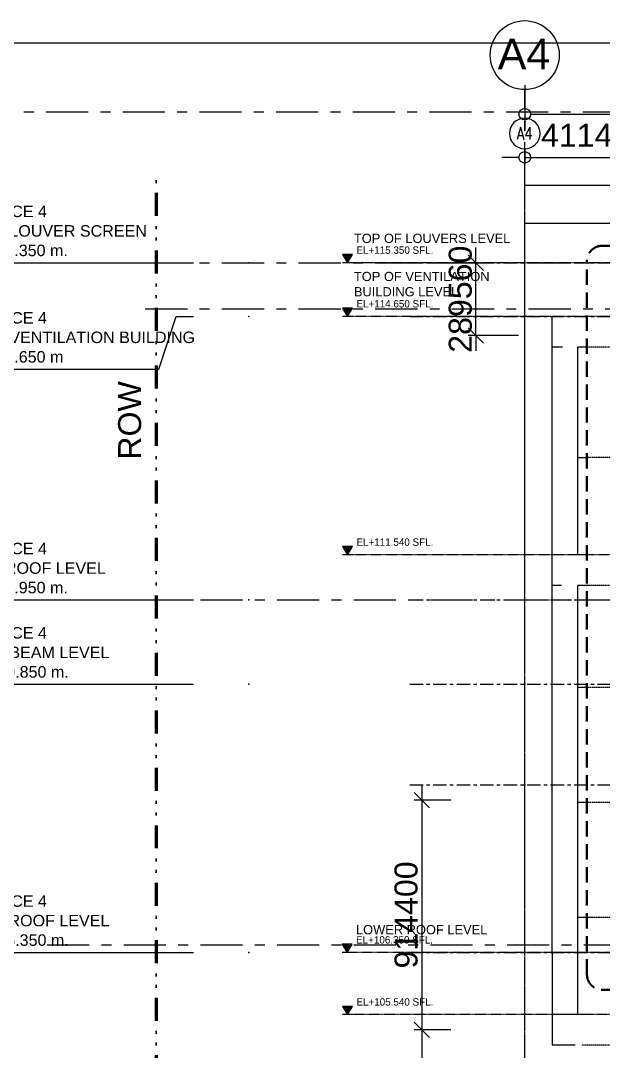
# Model space of a CAD drawing. Header units: millimetres. Extents: x 663313 to 1226001, y 1431724 to 1620898.
# Drawn here: x 946318 to 953918, y 1512665 to 1526115 of the extents above; entities that cross this region are included whole.
import ezdxf
from ezdxf.enums import TextEntityAlignment as Align

# ---------------------------------------------------------------- set-up
doc = ezdxf.new("R2010")
doc.units = ezdxf.units.MM
for name, pattern in [('CENTER', [50.8, 31.75, -6.35, 6.35, -6.35]), ('DPA_Boundary Line 100', [750, 0, -150, 300, -150, 0, -150]), ('DPA_Grid _ Level 100', [1000, 550, -160, 130, -160]), ('DPA_Hidden 100', [600, 400, -200]), ('DPA_Hidden 50', [300, 200, -100]), ('Grid Line', [22.225, 12.7, -3.175, 3.175, -3.175]), ('HIDDEN', [0.375, 0.25, -0.125]), ('TA_GL_000.70000', [1.925, 0.7, -0.175, 0.175, -0.175, 0.7])]:
    doc.linetypes.add(name, pattern=pattern)
doc.layers.add('000 - 0_HIDE_OBJ_FRAMING_DEF_SUB', color=7, linetype='Continuous', plot=False)
for name, color, linetype in [('000 - 0_SYM_DWG_GRID-BUBBLE_MAIN_COLOR_6', 7, 'Continuous'), ('000 - 0_SYM_DWG_GRIDLINE_MAIN_COLOR_251', 7, 'Continuous'), ('000 - 0_SYM_DWG_LEVEL_MAIN_COLOR_2', 7, 'Continuous'), ('000 - 0_SYM_DWG_LEVEL_TEXT', 7, 'Continuous'), ('000 - 0_SYM_DWG_SLOPE-SYM_TEXT_COLOR_3', 7, 'Continuous'), ('000 - GRID', 7, 'CENTER'), ('_PP-Dim', 7, 'Continuous')]:
    doc.layers.add(name, color=color, linetype=linetype)
doc.styles.add('ANGSANA', font='angsana.shx', dxfattribs={"width": 0.9})
doc.styles.add('Arial', font='arial.ttf')
doc.styles.add('Arial_1', font='arial.ttf', dxfattribs={"height": 125})
doc.styles.add('Arial_2', font='arial.ttf', dxfattribs={"height": 300})
doc.styles.add('CKST2', font='romans.shx', dxfattribs={"width": 0.8, "height": 4})
doc.styles.add('TA', font='', dxfattribs={"height": 4.5})
doc.styles.get('TA').set_extended_font_data('Cordia New')
doc.dimstyles.new('Dim - 40 - Cen', dxfattribs={"dimscale": 0.04, "dimtxt": 3, "dimasz": 1, "dimexe": 0, "dimexo": 2.5, "dimgap": 1.5, "dimtad": 1, "dimdec": 0, "dimlfac": 1000, "dimzin": 1, "dimdsep": 46, "dimtxsty": 'Arial', "dimblk": 'CEN1', "dimcen": 0.09, "dimclrd": 7, "dimclre": 7, "dimclrt": 7, "dimadec": 0, "dimazin": 0, "dimtfac": 1, "dimtdec": 0, "dimtix": 1, "dimtofl": 0, "dimtmove": 2, "dimatfit": 3, "dimfxl": 1, "dimtfill": 1, "dimtfillclr": 256, "dimtolj": 1, "dimtzin": 0, "dimarcsym": 0})
doc.dimstyles.new('Dim - 40 - End', dxfattribs={"dimscale": 0.04, "dimtxt": 3, "dimasz": 1, "dimexe": 0, "dimexo": 2.5, "dimgap": 1.5, "dimtad": 1, "dimdec": 0, "dimlfac": 1000, "dimzin": 1, "dimdsep": 46, "dimtxsty": 'Arial', "dimblk": 'END', "dimcen": 0.09, "dimclrd": 7, "dimclre": 7, "dimclrt": 7, "dimadec": 0, "dimazin": 0, "dimtfac": 1, "dimtdec": 0, "dimtix": 1, "dimtofl": 0, "dimtmove": 2, "dimatfit": 3, "dimfxl": 1, "dimtfill": 1, "dimtfillclr": 256, "dimtolj": 1, "dimtzin": 0, "dimarcsym": 0})
doc.dimstyles.new('DPA-DIM-3_0_C-C', dxfattribs={"dimscale": 304.8, "dimtxt": 1.004192, "dimasz": 0.492126, "dimexe": 0.656168, "dimexo": 0.0625, "dimgap": 0.164042, "dimtad": 1, "dimdec": 0, "dimlfac": 304.8, "dimzin": 0, "dimdsep": 46, "dimtxsty": 'Arial_2', "dimblk1": 'DOTBLANK', "dimblk2": 'DOTBLANK', "dimsah": 1, "dimcen": 0.09, "dimdle": 0.656168, "dimclrd": 7, "dimclre": 7, "dimclrt": 7, "dimadec": 8, "dimazin": 0, "dimtfac": 1, "dimtdec": 4, "dimtix": 1, "dimtmove": 0, "dimatfit": 3, "dimfxl": 0.004306, "dimfxlon": 1, "dimtvp": 1, "dimtolj": 1, "dimtzin": 0, "dimarcsym": 2})
doc.dimstyles.new('DPA-DIM-3_0_C-T', dxfattribs={"dimscale": 304.8, "dimtxt": 1.004192, "dimasz": 0.492126, "dimexe": 0.656168, "dimexo": 0.0625, "dimgap": 0.164042, "dimtad": 0, "dimjust": 2, "dimdec": 0, "dimlfac": 304.8, "dimzin": 0, "dimdsep": 46, "dimtxsty": 'Arial_2', "dimblk1": 'DOTBLANK', "dimblk2": 'OBLIQUE', "dimsah": 1, "dimcen": 0.09, "dimdle": 0.656168, "dimclrd": 7, "dimclre": 7, "dimclrt": 7, "dimadec": 8, "dimazin": 0, "dimtfac": 1, "dimtdec": 4, "dimtix": 1, "dimtmove": 2, "dimatfit": 3, "dimfxl": 0.004306, "dimfxlon": 1, "dimtvp": 1, "dimtolj": 1, "dimtzin": 0, "dimarcsym": 2})
doc.dimstyles.new('DPA-DIM-3_0_T-T', dxfattribs={"dimscale": 304.8, "dimtxt": 1.004192, "dimasz": 0.656168, "dimexe": 0.328084, "dimexo": 0.0625, "dimgap": 0.164042, "dimtad": 1, "dimdec": 0, "dimlfac": 304.8, "dimzin": 0, "dimdsep": 46, "dimtxsty": 'Arial_2', "dimblk1": 'OBLIQUE', "dimblk2": 'OBLIQUE', "dimsah": 1, "dimcen": 0.09, "dimdle": 0.656168, "dimclrd": 7, "dimclre": 7, "dimclrt": 7, "dimadec": 8, "dimazin": 0, "dimtfac": 1, "dimtdec": 4, "dimtix": 1, "dimtmove": 0, "dimatfit": 3, "dimfxl": 0.004306, "dimfxlon": 1, "dimtvp": 1, "dimtolj": 1, "dimtzin": 0, "dimarcsym": 2})

# ---------------------------------------------------------------- blocks, each defined once
blk = doc.blocks.new('A$Cbc3bdfda')
at = {"layer": 'Defpoints', "color": 7}
blk.add_lwpolyline([(0, -400), (775, -400), (775, 0), (0, 0)], close=True, dxfattribs=at)
blk = doc.blocks.new('*U4822')
at = {"layer": '000 - 0_SYM_DWG_GRID-BUBBLE_MAIN_COLOR_6', "color": 7}
blk.add_line((35, 0), (30, 0), dxfattribs=at)
blk.add_circle((40, 0), 5, dxfattribs=at)
at = {"layer": '000 - 0_SYM_DWG_GRIDLINE_MAIN_COLOR_251', "color": 7, "linetype": 'ByBlock', "ltscale": 5}
blk.add_line((20, 0), (-303.2, 0), dxfattribs=at)
at = {"layer": '000 - 0_SYM_DWG_GRIDLINE_MAIN_COLOR_251', "color": 7}
for p in [(-283.2, 0), (0, 0)]:
    blk.add_point(p, dxfattribs=at)
at = {"color": 7, "style": 'TA', "flags": 1}
blk.add_attdef('LOCATION', (6, -6), '', height=4.5, rotation=270, dxfattribs=at)
at = {"layer": '000 - 0_SYM_DWG_SLOPE-SYM_TEXT_COLOR_3', "color": 7, "style": 'Arial'}
blk.add_attdef('GRID-HEAD', text='', height=4, rotation=90, dxfattribs=at).set_placement((40, 0), align=Align.MIDDLE_CENTER)
blk = doc.blocks.new('*U4825')
at = {"layer": '000 - 0_SYM_DWG_GRIDLINE_MAIN_COLOR_251', "color": 7, "linetype": 'ByBlock', "ltscale": 5}
blk.add_line((30, 0), (-326, 0), dxfattribs=at)
at = {"layer": '000 - 0_SYM_DWG_GRIDLINE_MAIN_COLOR_251', "color": 7}
blk.add_point((0, 0), dxfattribs=at)
at = {"color": 7, "style": 'TA', "flags": 1}
blk.add_attdef('LOCATION', (6, -6), '', height=4.5, rotation=270, dxfattribs=at)
blk = doc.blocks.new('*U4821')
at = {"layer": '000 - 0_SYM_DWG_LEVEL_MAIN_COLOR_2'}
blk.add_hatch(color=7, dxfattribs=at).paths.add_polyline_path([(-80.41, 5.18), (-83.4, 0), (-86.39, 5.18)])
at = {"color": 7}
blk.add_point((0, 0), dxfattribs=at)
at = {"layer": '000 - 0_SYM_DWG_GRIDLINE_MAIN_COLOR_251', "color": 7}
blk.add_lwpolyline([(-83.4, 0), (-23.4, 0), (-18.9, 0), (-14.4, 0)], dxfattribs=at)
at = {"layer": '000 - 0_SYM_DWG_LEVEL_MAIN_COLOR_2', "color": 7, "lineweight": 25}
for p, q in [((-80.41, 5.18), (-86.39, 5.18)), ((-86.39, 5.18), (-83.4, 0)), ((-83.4, 0), (-80.41, 5.18))]:
    blk.add_line(p, q, dxfattribs=at)
at = {"layer": '000 - 0_SYM_DWG_LEVEL_TEXT', "color": 7, "style": 'Arial_1'}
for tag, p in [('LV_NAME_1', (-79.18, 11.92)), ('LV_NAME_2', (-79.19, 6.83)), ('LV_NAME_3', (-79.2, 1.74))]:
    blk.add_attdef(tag, p, '', height=3, dxfattribs=at)
blk = doc.blocks.new('*U4816')
at = {"layer": '000 - 0_SYM_DWG_LEVEL_MAIN_COLOR_2'}
blk.add_hatch(color=7, dxfattribs=at).paths.add_polyline_path([(-80.41, -8.61), (-83.4, -13.78), (-86.39, -8.61)])
at = {"color": 7}
blk.add_point((0, 0), dxfattribs=at)
at = {"layer": '000 - 0_SYM_DWG_GRIDLINE_MAIN_COLOR_251', "color": 7}
blk.add_lwpolyline([(-83.4, -13.78), (-23.4, -13.78), (-18.9, 0), (-14.4, 0)], dxfattribs=at)
at = {"layer": '000 - 0_SYM_DWG_LEVEL_MAIN_COLOR_2', "color": 7, "lineweight": 25}
for p, q in [((-80.41, -8.61), (-86.39, -8.61)), ((-86.39, -8.61), (-83.4, -13.78)), ((-83.4, -13.78), (-80.41, -8.61))]:
    blk.add_line(p, q, dxfattribs=at)
at = {"layer": '000 - 0_SYM_DWG_LEVEL_TEXT', "color": 7, "style": 'Arial_1'}
for tag, p in [('LV_NAME_1', (-79.18, -1.86)), ('LV_NAME_2', (-79.19, -6.95)), ('LV_NAME_3', (-79.2, -12.04))]:
    blk.add_attdef(tag, p, '', height=3, dxfattribs=at)
blk = doc.blocks.new('*U4815')
at = {"layer": '000 - 0_SYM_DWG_LEVEL_MAIN_COLOR_2'}
blk.add_hatch(color=7, dxfattribs=at).paths.add_polyline_path([(-80.41, 5.18), (-83.4, 0), (-86.39, 5.18)])
at = {"color": 7}
blk.add_point((0, 0), dxfattribs=at)
at = {"layer": '000 - 0_SYM_DWG_GRIDLINE_MAIN_COLOR_251', "color": 7}
blk.add_lwpolyline([(-83.4, 0), (-23.4, 0), (-18.9, 0), (-14.4, 0)], dxfattribs=at)
at = {"layer": '000 - 0_SYM_DWG_LEVEL_MAIN_COLOR_2', "color": 7, "lineweight": 25}
for p, q in [((-80.41, 5.18), (-86.39, 5.18)), ((-86.39, 5.18), (-83.4, 0)), ((-83.4, 0), (-80.41, 5.18))]:
    blk.add_line(p, q, dxfattribs=at)
at = {"layer": '000 - 0_SYM_DWG_LEVEL_TEXT', "color": 7, "style": 'Arial_1'}
for tag, p in [('LV_NAME_1', (-79.18, 11.92)), ('LV_NAME_2', (-79.19, 6.83)), ('LV_NAME_3', (-79.2, 1.74))]:
    blk.add_attdef(tag, p, '', height=3, dxfattribs=at)
blk = doc.blocks.new('W-1-PP18-ST_ENT4_REV00_20260602-145720_ELEVATION_3_DIMS')
at = {"color": 7, "xscale": 50, "yscale": 50, "zscale": 50}
for name, p, values in [('*U4815', (-18400, 115350), {'LV_NAME_1': 'ENTRANCE 4', 'LV_NAME_2': 'TOP OF LOUVER SCREEN', 'LV_NAME_3': 'FFL +115.350 m.'}), ('*U4816', (-18400, 114650), {'LV_NAME_1': 'ENTRANCE 4', 'LV_NAME_2': 'TOP OF VENTILATION BUILDING', 'LV_NAME_3': 'FFL +114.650 m'}), ('*U4821', (-18400, 110950), {'LV_NAME_1': 'ENTRANCE 4', 'LV_NAME_2': 'UPPER ROOF LEVEL', 'LV_NAME_3': 'FFL +110.950 m.'}), ('*U4821', (-18400, 109850), {'LV_NAME_1': 'ENTRANCE 4', 'LV_NAME_2': 'TOP OF BEAM LEVEL', 'LV_NAME_3': 'SFL +109.850 m.'}), ('*U4821', (-18400, 106350), {'LV_NAME_1': 'ENTRANCE 4', 'LV_NAME_2': 'LOWER ROOF LEVEL', 'LV_NAME_3': 'SFL +106.350 m.'})]:
    blk.add_blockref(name, p, dxfattribs=at).add_auto_attribs(values)
at = {"layer": '000 - GRID', "color": 7, "linetype": 'TA_GL_000.70000', "xscale": 50, "yscale": 50, "zscale": 50, "rotation": 270}
blk.add_blockref('*U4822', (-14800, 101200), dxfattribs=at).add_auto_attribs({'GRID-HEAD': 'B4'})
at = {"layer": '000 - GRID', "color": 7, "linetype": 'TA_GL_000.70000', "xscale": 50, "yscale": 50, "zscale": 50, "rotation": 180}
for p in [(-14800, 115350), (-14800, 114650), (-14800, 110950), (-14800, 109850), (-14800, 108540), (-14800, 106350)]:
    blk.add_blockref('*U4825', p, dxfattribs=at)
blk = doc.blocks.new('DPA_AN_Callout - DPA_AN_Callout-24593721-ENT 4 ELE-3 sheet')
at = {"layer": '000 - 0_HIDE_OBJ_FRAMING_DEF_SUB', "color": 7, "linetype": 'DPA_Hidden 50', "lineweight": 50}
for p, q in [((-1810967, 115572), (-1801516, 115572)), ((-1811167, 106064), (-1811167, 115372)), ((-1801516, 105864), (-1810967, 105864))]:
    blk.add_line(p, q, dxfattribs=at)
for centre, start, end in [((-1810967, 115372), 90, 180), ((-1810967, 106064), 180, 270)]:
    blk.add_arc(centre, 200, start, end, dxfattribs=at)
blk = doc.blocks.new('Grid - 100 Scale-586761-ENT 4 ELE-3 sheet')
at = {"layer": '000 - 0_HIDE_OBJ_FRAMING_DEF_SUB', "color": 7}
blk.add_circle((-1797179, 118060), 450, dxfattribs=at)
blk = doc.blocks.new('_DotBlank')
at = {"color": 7, "linetype": 'ByBlock', "lineweight": -2}
blk.add_line((-0.5, 0), (-1, 0), dxfattribs=at)
blk.add_circle((0, 0), 0.5, dxfattribs=at)
blk = doc.blocks.new('*D4501')
at = {"layer": '000 - 0_HIDE_OBJ_FRAMING_DEF_SUB', "color": 7, "lineweight": -2, "transparency": 16777216}
for p, q in [((-14800, 117670), (-14800, 117089)), ((0, 117670), (0, 117089)), ((-14650, 117289), (-150, 117289))]:
    blk.add_line(p, q, dxfattribs=at)
at = {"layer": 'Defpoints', "color": 7, "transparency": 16777216}
for p in [(-14800, 117689), (0, 117689), (0, 117289)]:
    blk.add_point(p, dxfattribs=at)
at = {"layer": '000 - 0_HIDE_OBJ_FRAMING_DEF_SUB', "color": 7, "lineweight": -2, "transparency": 16777216, "xscale": 150, "yscale": 150, "zscale": 150, "rotation": 180}
blk.add_blockref('_DotBlank', (-14800, 117289), dxfattribs=at)
at = {"layer": '000 - 0_HIDE_OBJ_FRAMING_DEF_SUB', "color": 7, "lineweight": -2, "transparency": 16777216, "xscale": 150, "yscale": 150, "zscale": 150}
blk.add_blockref('_DotBlank', (0, 117289), dxfattribs=at)
at = {"layer": '000 - 0_HIDE_OBJ_FRAMING_DEF_SUB', "color": 7, "transparency": 16777216, "insert": (-7400, 117493), "char_height": 300, "width": 1384.41, "attachment_point": 5, "style": 'Arial_2'}
blk.add_mtext('\\A1;4511040', dxfattribs=at)
blk = doc.blocks.new('_Oblique')
at = {"color": 7, "linetype": 'ByBlock', "lineweight": -2}
blk.add_line((-0.5, -0.5), (0.5, 0.5), dxfattribs=at)
blk = doc.blocks.new('*D4506')
at = {"layer": '000 - 0_HIDE_OBJ_FRAMING_DEF_SUB', "color": 7, "lineweight": -2, "transparency": 16777216}
for p, q in [((-16143, 108540), (-16143, 105140)), ((-15762, 108340), (-16243, 108340)), ((-15762, 105340), (-16243, 105340))]:
    blk.add_line(p, q, dxfattribs=at)
at = {"layer": 'Defpoints', "color": 7, "transparency": 16777216}
for p in [(-15743, 108340), (-16143, 105340), (-15743, 105340)]:
    blk.add_point(p, dxfattribs=at)
at = {"layer": '000 - 0_HIDE_OBJ_FRAMING_DEF_SUB', "color": 7, "lineweight": -2, "transparency": 16777216, "xscale": 200, "yscale": 200, "zscale": 200}
for p, rotation in [((-16143, 108340), 90), ((-16143, 105340), 270)]:
    blk.add_blockref('_Oblique', p, dxfattribs=dict(at, rotation=rotation))
at = {"layer": '000 - 0_HIDE_OBJ_FRAMING_DEF_SUB', "color": 7, "transparency": 16777216, "insert": (-16346, 106840), "char_height": 300, "width": 1107.53, "attachment_point": 5, "rotation": 90, "style": 'Arial_2'}
blk.add_mtext('\\A1;914400', dxfattribs=at)
blk = doc.blocks.new('*D4507')
at = {"layer": '000 - 0_HIDE_OBJ_FRAMING_DEF_SUB', "color": 7, "lineweight": -2, "transparency": 16777216}
for p, q in [((-16143, 105540), (-16143, 101000)), ((-15762, 105340), (-16243, 105340)), ((-15762, 101200), (-16243, 101200))]:
    blk.add_line(p, q, dxfattribs=at)
at = {"layer": 'Defpoints', "color": 7, "transparency": 16777216}
for p in [(-15743, 105340), (-16143, 101200), (-15743, 101200)]:
    blk.add_point(p, dxfattribs=at)
at = {"layer": '000 - 0_HIDE_OBJ_FRAMING_DEF_SUB', "color": 7, "lineweight": -2, "transparency": 16777216, "xscale": 200, "yscale": 200, "zscale": 200}
for p, rotation in [((-16143, 105340), 90), ((-16143, 101200), 270)]:
    blk.add_blockref('_Oblique', p, dxfattribs=dict(at, rotation=rotation))
at = {"layer": '000 - 0_HIDE_OBJ_FRAMING_DEF_SUB', "color": 7, "transparency": 16777216, "insert": (-16346, 103270), "char_height": 300, "width": 1107.53, "attachment_point": 5, "rotation": 90, "style": 'Arial_2'}
blk.add_mtext('\\A1;1261872', dxfattribs=at)
blk = doc.blocks.new('*D4510')
at = {"layer": '000 - 0_HIDE_OBJ_FRAMING_DEF_SUB', "color": 7, "lineweight": -2, "transparency": 16777216}
for p, q in [((-15436, 115350), (-15436, 115550)), ((-15817, 115350), (-15336, 115350)), ((-15436, 114400), (-15436, 115350)), ((-14882, 114400), (-15536, 114400)), ((-15436, 114400), (-15436, 114200))]:
    blk.add_line(p, q, dxfattribs=at)
at = {"layer": 'Defpoints', "color": 7, "transparency": 16777216}
for p in [(-15836, 115350), (-15436, 115350), (-14863, 114400)]:
    blk.add_point(p, dxfattribs=at)
at = {"layer": '000 - 0_HIDE_OBJ_FRAMING_DEF_SUB', "color": 7, "lineweight": -2, "transparency": 16777216, "xscale": 200, "yscale": 200, "zscale": 200}
for p, rotation in [((-15436, 115350), 270), ((-15436, 114400), 90)]:
    blk.add_blockref('_Oblique', p, dxfattribs=dict(at, rotation=rotation))
at = {"layer": '000 - 0_HIDE_OBJ_FRAMING_DEF_SUB', "color": 7, "transparency": 16777216, "insert": (-15639, 114875), "char_height": 300, "width": 830.65, "attachment_point": 5, "rotation": 90, "style": 'Arial_2'}
blk.add_mtext('\\A1;289560', dxfattribs=at)
blk = doc.blocks.new('*D4515')
at = {"layer": 'Defpoints', "color": 7, "transparency": 16777216}
for p in [(-14800, 116867), (-14800, 116867), (-14800, 116726)]:
    blk.add_point(p, dxfattribs=at)
blk = doc.blocks.new('_None')
blk = doc.blocks.new('*D4516')
at = {"layer": '000 - 0_HIDE_OBJ_FRAMING_DEF_SUB', "color": 7, "lineweight": -2, "transparency": 16777216}
for p, q in [((-14800, 116344), (-14800, 116926)), ((-13450, 116345), (-13450, 116926)), ((-14950, 116726), (-15100, 116726)), ((-14800, 116726), (-13450, 116726)), ((-13450, 116726), (-13300, 116726))]:
    blk.add_line(p, q, dxfattribs=at)
at = {"layer": 'Defpoints', "color": 7, "transparency": 16777216}
for p in [(-13450, 116726), (-14800, 116325), (-13450, 116326)]:
    blk.add_point(p, dxfattribs=at)
at = {"layer": '000 - 0_HIDE_OBJ_FRAMING_DEF_SUB', "color": 7, "lineweight": -2, "transparency": 16777216, "xscale": 150, "yscale": 150, "zscale": 150}
blk.add_blockref('_DotBlank', (-14800, 116726), dxfattribs=at)
at = {"layer": '000 - 0_HIDE_OBJ_FRAMING_DEF_SUB', "color": 7, "lineweight": -2, "transparency": 16777216, "xscale": 150, "yscale": 150, "zscale": 150, "rotation": 180}
blk.add_blockref('_Oblique', (-13450, 116726), dxfattribs=at)
at = {"layer": '000 - 0_HIDE_OBJ_FRAMING_DEF_SUB', "color": 7, "transparency": 16777216, "insert": (-14588, 117165), "char_height": 300, "width": 1107.53, "attachment_point": 1, "line_spacing_factor": 0.941778, "style": 'Arial_2'}
blk.add_mtext('\\A1;411480', dxfattribs=at)
blk = doc.blocks.new('END')
at = {"color": 7}
for p, q in [((2, 0), (-2, 0)), ((-1, -1), (1, 1)), ((0, 2), (0, -2))]:
    blk.add_line(p, q, dxfattribs=at)
blk = doc.blocks.new('*D5003')
at = {"layer": '000 - 0_HIDE_OBJ_FRAMING_DEF_SUB', "color": 7, "lineweight": -2, "transparency": 16777216}
for p, q in [((-13910, 106807), (-14109, 106807)), ((-14109, 105540), (-14109, 106807)), ((-13910, 105540), (-14109, 105540))]:
    blk.add_line(p, q, dxfattribs=at)
at = {"layer": 'Defpoints', "color": 7, "transparency": 16777216}
for p in [(-14109, 106807), (-13910, 106807), (-13910, 105540)]:
    blk.add_point(p, dxfattribs=at)
at = {"layer": '000 - 0_HIDE_OBJ_FRAMING_DEF_SUB', "color": 7, "lineweight": -2, "transparency": 16777216, "xscale": 0.04, "yscale": 0.04, "zscale": 0.04}
for p, rotation in [((-14109, 106807), 90), ((-14109, 105540), 270)]:
    blk.add_blockref('END', p, dxfattribs=dict(at, rotation=rotation))
at = {"layer": '000 - 0_HIDE_OBJ_FRAMING_DEF_SUB', "color": 7, "transparency": 16777216, "insert": (-14110, 106174), "char_height": 0.12, "attachment_point": 5, "rotation": 90, "style": 'Arial', "bg_fill": 3, "box_fill_scale": 1.1, "bg_fill_color": 256, "bg_fill_true_color": 13158600, "bg_fill_transparency": 0}
blk.add_mtext('\\A1;1267500', dxfattribs=at)
blk = doc.blocks.new('*D5004')
at = {"layer": '000 - 0_HIDE_OBJ_FRAMING_DEF_SUB', "color": 7, "lineweight": -2, "transparency": 16777216}
for p, q in [((-13962, 108307), (-14109, 108307)), ((-14109, 106808), (-14109, 108307)), ((-13910, 106807), (-14109, 106807))]:
    blk.add_line(p, q, dxfattribs=at)
at = {"layer": 'Defpoints', "color": 7, "transparency": 16777216}
for p in [(-14109, 108307), (-13962, 108307), (-13910, 106807)]:
    blk.add_point(p, dxfattribs=at)
at = {"layer": '000 - 0_HIDE_OBJ_FRAMING_DEF_SUB', "color": 7, "lineweight": -2, "transparency": 16777216, "xscale": 0.04, "yscale": 0.04, "zscale": 0.04}
for p, rotation in [((-14109, 108307), 90), ((-14109, 106807), 270)]:
    blk.add_blockref('END', p, dxfattribs=dict(at, rotation=rotation))
at = {"layer": '000 - 0_HIDE_OBJ_FRAMING_DEF_SUB', "color": 7, "transparency": 16777216, "insert": (-14110, 107557), "char_height": 0.12, "attachment_point": 5, "rotation": 90, "style": 'Arial', "bg_fill": 3, "box_fill_scale": 1.1, "bg_fill_color": 256, "bg_fill_true_color": 13158600, "bg_fill_transparency": 0}
blk.add_mtext('\\A1;1500000', dxfattribs=at)
blk = doc.blocks.new('*D5005')
at = {"layer": '000 - 0_HIDE_OBJ_FRAMING_DEF_SUB', "color": 7, "lineweight": -2, "transparency": 16777216}
for p, q in [((-13964, 109807), (-14109, 109807)), ((-14109, 108308), (-14109, 109807)), ((-13962, 108307), (-14109, 108307))]:
    blk.add_line(p, q, dxfattribs=at)
at = {"layer": 'Defpoints', "color": 7, "transparency": 16777216}
for p in [(-14109, 109807), (-13964, 109807), (-13962, 108307)]:
    blk.add_point(p, dxfattribs=at)
at = {"layer": '000 - 0_HIDE_OBJ_FRAMING_DEF_SUB', "color": 7, "lineweight": -2, "transparency": 16777216, "xscale": 0.04, "yscale": 0.04, "zscale": 0.04}
for p, rotation in [((-14109, 109807), 90), ((-14109, 108307), 270)]:
    blk.add_blockref('END', p, dxfattribs=dict(at, rotation=rotation))
at = {"layer": '000 - 0_HIDE_OBJ_FRAMING_DEF_SUB', "color": 7, "transparency": 16777216, "insert": (-14110, 109057), "char_height": 0.12, "attachment_point": 5, "rotation": 90, "style": 'Arial', "bg_fill": 3, "box_fill_scale": 1.1, "bg_fill_color": 256, "bg_fill_true_color": 13158600, "bg_fill_transparency": 0}
blk.add_mtext('\\A1;1500000', dxfattribs=at)
blk = doc.blocks.new('*D5006')
at = {"layer": '000 - 0_HIDE_OBJ_FRAMING_DEF_SUB', "color": 7, "lineweight": -2, "transparency": 16777216}
for p, q in [((-13971, 111140), (-14109, 111140)), ((-14109, 109808), (-14109, 111140)), ((-13971, 109807), (-14109, 109807))]:
    blk.add_line(p, q, dxfattribs=at)
at = {"layer": 'Defpoints', "color": 7, "transparency": 16777216}
for p in [(-14109, 111140), (-13971, 111140), (-13971, 109807)]:
    blk.add_point(p, dxfattribs=at)
at = {"layer": '000 - 0_HIDE_OBJ_FRAMING_DEF_SUB', "color": 7, "lineweight": -2, "transparency": 16777216, "xscale": 0.04, "yscale": 0.04, "zscale": 0.04}
for p, rotation in [((-14109, 111140), 90), ((-14109, 109807), 270)]:
    blk.add_blockref('END', p, dxfattribs=dict(at, rotation=rotation))
at = {"layer": '000 - 0_HIDE_OBJ_FRAMING_DEF_SUB', "color": 7, "transparency": 16777216, "insert": (-14110, 110474), "char_height": 0.12, "attachment_point": 5, "rotation": 90, "style": 'Arial', "bg_fill": 3, "box_fill_scale": 1.1, "bg_fill_color": 256, "bg_fill_true_color": 13158600, "bg_fill_transparency": 0}
blk.add_mtext('\\A1;1332500', dxfattribs=at)
blk = doc.blocks.new('*D5007')
at = {"layer": '000 - 0_HIDE_OBJ_FRAMING_DEF_SUB', "color": 7, "lineweight": -2, "transparency": 16777216}
for p, q in [((-14320, 111540), (-14444, 111540)), ((-14444, 111140), (-14444, 111540)), ((-14320, 111140), (-14444, 111140))]:
    blk.add_line(p, q, dxfattribs=at)
at = {"layer": 'Defpoints', "color": 7, "transparency": 16777216}
for p in [(-14444, 111540), (-14320, 111540), (-14320, 111140)]:
    blk.add_point(p, dxfattribs=at)
at = {"layer": '000 - 0_HIDE_OBJ_FRAMING_DEF_SUB', "color": 7, "lineweight": -2, "transparency": 16777216, "xscale": 0.04, "yscale": 0.04, "zscale": 0.04}
for p, rotation in [((-14444, 111540), 90), ((-14444, 111140), 270)]:
    blk.add_blockref('END', p, dxfattribs=dict(at, rotation=rotation))
at = {"layer": '000 - 0_HIDE_OBJ_FRAMING_DEF_SUB', "color": 7, "transparency": 16777216, "insert": (-14444, 111340), "char_height": 0.12, "attachment_point": 5, "rotation": 90, "style": 'Arial', "bg_fill": 3, "box_fill_scale": 1.1, "bg_fill_color": 256, "bg_fill_true_color": 13158600, "bg_fill_transparency": 0}
blk.add_mtext('\\A1;400000', dxfattribs=at)
blk = doc.blocks.new('*D5008')
at = {"layer": '000 - 0_HIDE_OBJ_FRAMING_DEF_SUB', "color": 7, "lineweight": -2, "transparency": 16777216}
for p, q in [((-14006, 112807), (-14109, 112807)), ((-14109, 111540), (-14109, 112807)), ((-14006, 111540), (-14109, 111540))]:
    blk.add_line(p, q, dxfattribs=at)
at = {"layer": 'Defpoints', "color": 7, "transparency": 16777216}
for p in [(-14109, 112807), (-14006, 112807), (-14006, 111540)]:
    blk.add_point(p, dxfattribs=at)
at = {"layer": '000 - 0_HIDE_OBJ_FRAMING_DEF_SUB', "color": 7, "lineweight": -2, "transparency": 16777216, "xscale": 0.04, "yscale": 0.04, "zscale": 0.04}
for p, rotation in [((-14109, 112807), 90), ((-14109, 111540), 270)]:
    blk.add_blockref('END', p, dxfattribs=dict(at, rotation=rotation))
at = {"layer": '000 - 0_HIDE_OBJ_FRAMING_DEF_SUB', "color": 7, "transparency": 16777216, "insert": (-14110, 112174), "char_height": 0.12, "attachment_point": 5, "rotation": 90, "style": 'Arial', "bg_fill": 3, "box_fill_scale": 1.1, "bg_fill_color": 256, "bg_fill_true_color": 13158600, "bg_fill_transparency": 0}
blk.add_mtext('\\A1;1267500', dxfattribs=at)
blk = doc.blocks.new('*D5009')
at = {"layer": '000 - 0_HIDE_OBJ_FRAMING_DEF_SUB', "color": 7, "lineweight": -2, "transparency": 16777216}
for p, q in [((-14011, 114250), (-14109, 114250)), ((-14109, 112808), (-14109, 114250)), ((-14011, 112807), (-14109, 112807))]:
    blk.add_line(p, q, dxfattribs=at)
at = {"layer": 'Defpoints', "color": 7, "transparency": 16777216}
for p in [(-14109, 114250), (-14011, 114250), (-14011, 112807)]:
    blk.add_point(p, dxfattribs=at)
at = {"layer": '000 - 0_HIDE_OBJ_FRAMING_DEF_SUB', "color": 7, "lineweight": -2, "transparency": 16777216, "xscale": 0.04, "yscale": 0.04, "zscale": 0.04}
for p, rotation in [((-14109, 114250), 90), ((-14109, 112807), 270)]:
    blk.add_blockref('END', p, dxfattribs=dict(at, rotation=rotation))
at = {"layer": '000 - 0_HIDE_OBJ_FRAMING_DEF_SUB', "color": 7, "transparency": 16777216, "insert": (-14110, 113529), "char_height": 0.12, "attachment_point": 5, "rotation": 90, "style": 'Arial', "bg_fill": 3, "box_fill_scale": 1.1, "bg_fill_color": 256, "bg_fill_true_color": 13158600, "bg_fill_transparency": 0}
blk.add_mtext('\\A1;1442500', dxfattribs=at)
blk = doc.blocks.new('*D5010')
at = {"layer": '000 - 0_HIDE_OBJ_FRAMING_DEF_SUB', "color": 7, "lineweight": -2, "transparency": 16777216}
for p, q in [((-14355, 114650), (-14444, 114650)), ((-14444, 114250), (-14444, 114650)), ((-14355, 114250), (-14444, 114250))]:
    blk.add_line(p, q, dxfattribs=at)
at = {"layer": 'Defpoints', "color": 7, "transparency": 16777216}
for p in [(-14444, 114650), (-14355, 114650), (-14355, 114250)]:
    blk.add_point(p, dxfattribs=at)
at = {"layer": '000 - 0_HIDE_OBJ_FRAMING_DEF_SUB', "color": 7, "lineweight": -2, "transparency": 16777216, "xscale": 0.04, "yscale": 0.04, "zscale": 0.04}
for p, rotation in [((-14444, 114650), 90), ((-14444, 114250), 270)]:
    blk.add_blockref('END', p, dxfattribs=dict(at, rotation=rotation))
at = {"layer": '000 - 0_HIDE_OBJ_FRAMING_DEF_SUB', "color": 7, "transparency": 16777216, "insert": (-14444, 114450), "char_height": 0.12, "attachment_point": 5, "rotation": 90, "style": 'Arial', "bg_fill": 3, "box_fill_scale": 1.1, "bg_fill_color": 256, "bg_fill_true_color": 13158600, "bg_fill_transparency": 0}
blk.add_mtext('\\A1;400000', dxfattribs=at)
blk = doc.blocks.new('*D5011')
at = {"layer": '000 - 0_HIDE_OBJ_FRAMING_DEF_SUB', "color": 7, "lineweight": -2, "transparency": 16777216}
for p, q in [((-14140, 105540), (-14444, 105540)), ((-14444, 105540), (-14444, 105140)), ((-14140, 105140), (-14444, 105140))]:
    blk.add_line(p, q, dxfattribs=at)
at = {"layer": 'Defpoints', "color": 7, "transparency": 16777216}
for p in [(-14140, 105540), (-14444, 105140), (-14140, 105140)]:
    blk.add_point(p, dxfattribs=at)
at = {"layer": '000 - 0_HIDE_OBJ_FRAMING_DEF_SUB', "color": 7, "lineweight": -2, "transparency": 16777216, "xscale": 0.04, "yscale": 0.04, "zscale": 0.04}
for p, rotation in [((-14444, 105540), 90), ((-14444, 105140), 270)]:
    blk.add_blockref('END', p, dxfattribs=dict(at, rotation=rotation))
at = {"layer": '000 - 0_HIDE_OBJ_FRAMING_DEF_SUB', "color": 7, "transparency": 16777216, "insert": (-14444, 105340), "char_height": 0.12, "attachment_point": 5, "rotation": 90, "style": 'Arial', "bg_fill": 3, "box_fill_scale": 1.1, "bg_fill_color": 256, "bg_fill_true_color": 13158600, "bg_fill_transparency": 0}
blk.add_mtext('\\A1;400000', dxfattribs=at)
blk = doc.blocks.new('*D5012')
at = {"layer": '000 - 0_HIDE_OBJ_FRAMING_DEF_SUB', "color": 7, "lineweight": -2, "transparency": 16777216}
for p, q in [((-14323, 111140), (-14444, 111140)), ((-14444, 106350), (-14444, 111140)), ((-14323, 106350), (-14444, 106350))]:
    blk.add_line(p, q, dxfattribs=at)
at = {"layer": 'Defpoints', "color": 7, "transparency": 16777216}
for p in [(-14444, 111140), (-14323, 111140), (-14323, 106350)]:
    blk.add_point(p, dxfattribs=at)
at = {"layer": '000 - 0_HIDE_OBJ_FRAMING_DEF_SUB', "color": 7, "lineweight": -2, "transparency": 16777216, "xscale": 0.04, "yscale": 0.04, "zscale": 0.04}
for p, rotation in [((-14444, 111140), 90), ((-14444, 106350), 270)]:
    blk.add_blockref('END', p, dxfattribs=dict(at, rotation=rotation))
at = {"layer": '000 - 0_HIDE_OBJ_FRAMING_DEF_SUB', "color": 7, "transparency": 16777216, "insert": (-14444, 108745), "char_height": 0.12, "attachment_point": 5, "rotation": 90, "style": 'Arial', "bg_fill": 3, "box_fill_scale": 1.1, "bg_fill_color": 256, "bg_fill_true_color": 13158600, "bg_fill_transparency": 0}
blk.add_mtext('\\A1;4790000', dxfattribs=at)
blk = doc.blocks.new('*D5013')
at = {"layer": '000 - 0_HIDE_OBJ_FRAMING_DEF_SUB', "color": 7, "lineweight": -2, "transparency": 16777216}
for p, q in [((-14306, 114250), (-14444, 114250)), ((-14444, 111540), (-14444, 114250)), ((-14306, 111540), (-14444, 111540))]:
    blk.add_line(p, q, dxfattribs=at)
at = {"layer": 'Defpoints', "color": 7, "transparency": 16777216}
for p in [(-14444, 114250), (-14306, 114250), (-14306, 111540)]:
    blk.add_point(p, dxfattribs=at)
at = {"layer": '000 - 0_HIDE_OBJ_FRAMING_DEF_SUB', "color": 7, "lineweight": -2, "transparency": 16777216, "xscale": 0.04, "yscale": 0.04, "zscale": 0.04}
for p, rotation in [((-14444, 114250), 90), ((-14444, 111540), 270)]:
    blk.add_blockref('END', p, dxfattribs=dict(at, rotation=rotation))
at = {"layer": '000 - 0_HIDE_OBJ_FRAMING_DEF_SUB', "color": 7, "transparency": 16777216, "insert": (-14444, 112895), "char_height": 0.12, "attachment_point": 5, "rotation": 90, "style": 'Arial', "bg_fill": 3, "box_fill_scale": 1.1, "bg_fill_color": 256, "bg_fill_true_color": 13158600, "bg_fill_transparency": 0}
blk.add_mtext('\\A1;2710000', dxfattribs=at)
blk = doc.blocks.new('CEN1')
at = {"color": 7}
for p, q in [((1.5, 0), (-1.5, 0)), ((0, 1.5), (0, -1.5))]:
    blk.add_line(p, q, dxfattribs=at)
blk.add_circle((0, 0), 0.75, dxfattribs=at)
blk = doc.blocks.new('*D5024')
at = {"layer": '000 - 0_HIDE_OBJ_FRAMING_DEF_SUB', "color": 7, "lineweight": -2, "transparency": 16777216}
for p, q in [((-14800, 116239), (-14800, 116362)), ((-14800, 116362), (0, 116362)), ((0, 116239), (0, 116362))]:
    blk.add_line(p, q, dxfattribs=at)
at = {"layer": 'Defpoints', "color": 7, "transparency": 16777216}
for p in [(0, 116362), (-14800, 116239), (0, 116239)]:
    blk.add_point(p, dxfattribs=at)
at = {"layer": '000 - 0_HIDE_OBJ_FRAMING_DEF_SUB', "color": 7, "lineweight": -2, "transparency": 16777216, "xscale": 0.04, "yscale": 0.04, "zscale": 0.04, "rotation": 180}
blk.add_blockref('CEN1', (-14800, 116362), dxfattribs=at)
at = {"layer": '000 - 0_HIDE_OBJ_FRAMING_DEF_SUB', "color": 7, "lineweight": -2, "transparency": 16777216, "xscale": 0.04, "yscale": 0.04, "zscale": 0.04}
blk.add_blockref('CEN1', (0, 116362), dxfattribs=at)
at = {"layer": '000 - 0_HIDE_OBJ_FRAMING_DEF_SUB', "color": 7, "transparency": 16777216, "insert": (-7400, 116362), "char_height": 0.12, "attachment_point": 5, "style": 'Arial', "bg_fill": 3, "box_fill_scale": 1.1, "bg_fill_color": 256, "bg_fill_true_color": 13158600, "bg_fill_transparency": 0}
blk.add_mtext('\\A1;14800000', dxfattribs=at)
blk = doc.blocks.new('*D5025')
at = {"layer": '000 - 0_HIDE_OBJ_FRAMING_DEF_SUB', "color": 7, "lineweight": -2, "transparency": 16777216}
for p, q in [((-14800, 115764), (-14800, 115867)), ((-14800, 115867), (-13200, 115867)), ((-13200, 115764), (-13200, 115867))]:
    blk.add_line(p, q, dxfattribs=at)
at = {"layer": 'Defpoints', "color": 7, "transparency": 16777216}
for p in [(-13200, 115867), (-14800, 115764), (-13200, 115764)]:
    blk.add_point(p, dxfattribs=at)
at = {"layer": '000 - 0_HIDE_OBJ_FRAMING_DEF_SUB', "color": 7, "lineweight": -2, "transparency": 16777216, "xscale": 0.04, "yscale": 0.04, "zscale": 0.04, "rotation": 180}
blk.add_blockref('CEN1', (-14800, 115867), dxfattribs=at)
at = {"layer": '000 - 0_HIDE_OBJ_FRAMING_DEF_SUB', "color": 7, "lineweight": -2, "transparency": 16777216, "xscale": 0.04, "yscale": 0.04, "zscale": 0.04}
blk.add_blockref('CEN1', (-13200, 115867), dxfattribs=at)
at = {"layer": '000 - 0_HIDE_OBJ_FRAMING_DEF_SUB', "color": 7, "transparency": 16777216, "insert": (-14000, 115867), "char_height": 0.12, "attachment_point": 5, "style": 'Arial', "bg_fill": 3, "box_fill_scale": 1.1, "bg_fill_color": 256, "bg_fill_true_color": 13158600, "bg_fill_transparency": 0}
blk.add_mtext('\\A1;1600000', dxfattribs=at)
blk = doc.blocks.new('grid2')
at = {"layer": '000 - 0_HIDE_OBJ_FRAMING_DEF_SUB', "color": 7}
blk.add_line((0, -4.87), (0, 0), dxfattribs=at)
blk.add_circle((0, -9.87), 5, dxfattribs=at)
at = {"layer": '000 - 0_HIDE_OBJ_FRAMING_DEF_SUB', "color": 7, "style": 'CKST2', "width": 0.8}
blk.add_attdef('00', text='', height=4, dxfattribs=at).set_placement((0, -9.87), align=Align.MIDDLE_CENTER)
blk = doc.blocks.new('LEV-SEC')
at = {"layer": '000 - 0_HIDE_OBJ_FRAMING_DEF_SUB'}
blk.add_hatch(color=7, dxfattribs=at).paths.add_polyline_path([(-1.62, 2.67), (0, 0), (1.62, 2.67)])
at = {"layer": '000 - 0_HIDE_OBJ_FRAMING_DEF_SUB', "color": 7}
for p, q in [((-1.62, 2.67), (0, 0)), ((1.62, 2.67), (-1.62, 2.67)), ((1.62, 0), (-1.62, 0)), ((0, 0), (1.62, 2.67))]:
    blk.add_line(p, q, dxfattribs=at)
at = {"layer": '000 - 0_HIDE_OBJ_FRAMING_DEF_SUB', "color": 7, "style": 'ANGSANA'}
blk.add_attdef('ELEVATION', text='', height=2.4, dxfattribs=at).set_placement((2.91, 2.21), align=Align.BOTTOM_LEFT)
blk = doc.blocks.new('*D5047')
at = {"layer": '000 - 0_HIDE_OBJ_FRAMING_DEF_SUB', "color": 7, "lineweight": -2, "transparency": 16777216}
for p, q in [((-14137, 106350), (-14444, 106350)), ((-14444, 106350), (-14444, 105540)), ((-14137, 105540), (-14444, 105540))]:
    blk.add_line(p, q, dxfattribs=at)
at = {"layer": 'Defpoints', "color": 7, "transparency": 16777216}
for p in [(-14137, 106350), (-14444, 105540), (-14137, 105540)]:
    blk.add_point(p, dxfattribs=at)
at = {"layer": '000 - 0_HIDE_OBJ_FRAMING_DEF_SUB', "color": 7, "lineweight": -2, "transparency": 16777216, "xscale": 0.04, "yscale": 0.04, "zscale": 0.04}
for p, rotation in [((-14444, 106350), 90), ((-14444, 105540), 270)]:
    blk.add_blockref('END', p, dxfattribs=dict(at, rotation=rotation))
at = {"layer": '000 - 0_HIDE_OBJ_FRAMING_DEF_SUB', "color": 7, "transparency": 16777216, "insert": (-14444, 105945), "char_height": 0.12, "attachment_point": 5, "rotation": 90, "style": 'Arial', "bg_fill": 3, "box_fill_scale": 1.1, "bg_fill_color": 256, "bg_fill_true_color": 13158600, "bg_fill_transparency": 0}
blk.add_mtext('\\A1;810000', dxfattribs=at)
blk = doc.blocks.new('W-1-PP18-ST_ENT4_REV00_20260602-153342_ELEVATION_3_EX')
at = {"layer": '000 - 0_HIDE_OBJ_FRAMING_DEF_SUB', "color": 7, "linetype": 'DPA_Grid _ Level 100'}
for p, q in [((-14800, 98360.1562), (-14800, 117610.3542)), ((-27043.3908, 117320), (19417.2019, 117320)), ((-19749.6143, 115350), (6578.8869, 115350)), ((-19749.6143, 114750), (7102.1056, 114750)), ((-21029.5361, 110950), (7102.1056, 110950)), ((-21029.5361, 106450), (7102.1056, 106450))]:
    blk.add_line(p, q, dxfattribs=at)
at = {"layer": '000 - 0_HIDE_OBJ_FRAMING_DEF_SUB', "color": 7, "linetype": 'DPA_Boundary Line 100', "lineweight": 100}
blk.add_line((-19607.1092, 116411.7567), (-19607.1092, 101200), dxfattribs=at)
at = {"layer": '000 - 0_HIDE_OBJ_FRAMING_DEF_SUB', "color": 7, "linetype": 'DPA_Hidden 100', "lineweight": 9}
blk.add_line((-17007.1092, 115350), (15092.8908, 115350), dxfattribs=at)
at = {"layer": '000 - 0_HIDE_OBJ_FRAMING_DEF_SUB', "color": 7}
for name, p in [('Grid - 100 Scale-586761-ENT 4 ELE-3 sheet', (1782378.8102, 0)), ('DPA_AN_Callout - DPA_AN_Callout-24593721-ENT 4 ELE-3 sheet', (1797178.8102, 0))]:
    blk.add_blockref(name, p, dxfattribs=at)
at = {"layer": '000 - 0_HIDE_OBJ_FRAMING_DEF_SUB', "color": 7, "lineweight": 9, "insert": (-15151.7904, 118276.2502), "char_height": 400, "width": 833.755, "attachment_point": 1, "style": 'Arial_1'}
blk.add_mtext('A4', dxfattribs=at)
at = {"layer": '000 - 0_HIDE_OBJ_FRAMING_DEF_SUB', "color": 7, "insert": (-20103.4809, 112780.957), "char_height": 300, "width": 1282.7, "attachment_point": 1, "rotation": 90, "style": 'Arial_2'}
blk.add_mtext('ROW', dxfattribs=at)
at = {"layer": '000 - 0_HIDE_OBJ_FRAMING_DEF_SUB', "color": 7}
dim = blk.add_linear_dim(base=(0, 117289.331), p1=(-14800, 117689.331), p2=(0, 117689.331), dimstyle='DPA-DIM-3_0_C-C', override={"dimpost": '<>', "dimclrd": 7, "dimclre": 7, "dimclrt": 7, "dimfxl": 14800}, dxfattribs=at)
dim.commit()
dim.dimension.update_dxf_attribs({"geometry": '*D4501', "text_midpoint": (-7400, 117492.5029)})
dim = blk.add_linear_dim(base=(-13450, 116725.9108), p1=(-14800, 116325.042), p2=(-13450, 116325.9108), dimstyle='DPA-DIM-3_0_C-T', override={"dimpost": '<>', "dimclrd": 7, "dimclre": 7, "dimclrt": 7, "dimfxl": 1350.00028}, dxfattribs=at)
dim.commit()
dim.dimension.update_dxf_attribs({"geometry": '*D4516', "text_midpoint": (-14034.4933, 116965.3797), "dimtype": 128})
dim = blk.add_linear_dim(base=(-14800, 116725.9108), p1=(-14800, 116867.3322), p2=(-14800, 116867.3322), text=' ', dimstyle='DPA-DIM-3_0_C-T', override={"dimpost": '<>', "dimblk": 'None', "dimse1": 1, "dimse2": 1, "dimsd1": 1, "dimsd2": 1, "dimclrd": 7, "dimclre": 7, "dimclrt": 7, "dimfxl": 0}, dxfattribs=at)
dim.commit()
dim.dimension.update_dxf_attribs({"geometry": '*D4515', "text_midpoint": (-14800, 116725.9108)})
for base, p1, p2, override, picture, middle in [((-15435.9453, 115350), (-14862.7657, 114400), (-15835.9453, 115350), {"dimpost": '<>', "dimclrd": 7, "dimclre": 7, "dimclrt": 7, "dimfxl": 1359.992128}, '*D4510', (-15639.1172, 114875)), ((-16142.8222, 105340), (-15742.8222, 108340), (-15742.8222, 105340), {"dimpost": '<>', "dimclrd": 7, "dimclre": 7, "dimclrt": 7, "dimfxl": 3000}, '*D4506', (-16345.9941, 106840)), ((-16142.8222, 101200), (-15742.8222, 105340), (-15742.8222, 101200), {"dimpost": '<>', "dimclrd": 7, "dimclre": 7, "dimclrt": 7, "dimfxl": 4140}, '*D4507', (-16345.9941, 103270))]:
    dim = blk.add_linear_dim(base=base, p1=p1, p2=p2, angle=90, dimstyle='DPA-DIM-3_0_T-T', override=override, dxfattribs=at)
    dim.commit()
    dim.dimension.update_dxf_attribs({"geometry": picture, "text_midpoint": middle})
blk = doc.blocks.new('W-1-PP18-ST_ENT4_REV00_20260602-153434_ELEVATION_3_ST')
at = {"layer": '000 - 0_HIDE_OBJ_FRAMING_DEF_SUB', "color": 7, "linetype": 'Grid Line'}
blk.add_line((-14800, 103564.3907), (-14800, 116682.8551), dxfattribs=at)
at = {"layer": '000 - 0_HIDE_OBJ_FRAMING_DEF_SUB', "color": 7, "linetype": 'Grid Line', "ltscale": 0.6}
for p, q in [((-13575.0005, 115350), (-17111.0505, 115350)), ((-13400, 114650), (-17111.0505, 114650)), ((-13000, 111540), (-17111.0505, 111540)), ((-7850, 106350), (-17111.0505, 106350)), ((-4905, 105540), (-17111.0505, 105540))]:
    blk.add_line(p, q, dxfattribs=at)
at = {"layer": '000 - 0_HIDE_OBJ_FRAMING_DEF_SUB', "color": 7, "linetype": 'HIDDEN', "ltscale": 10}
for p, q in [((-13000, 114250), (-14059.1734, 114250)), ((-12929.9974, 112807.5), (-13989.1708, 112807.5)), ((-13000, 111140), (-14059.1734, 111140)), ((-12929.9974, 109807.5), (-13989.1708, 109807.5)), ((-12929.9975, 108307.5), (-13989.1709, 108307.5)), ((-12929.9975, 106807.5), (-13989.1709, 106807.5)), ((-13000, 105140), (-14059.1734, 105140))]:
    blk.add_line(p, q, dxfattribs=at)
at = {"layer": '000 - 0_HIDE_OBJ_FRAMING_DEF_SUB', "color": 7}
ref = blk.add_blockref('grid2', (-14800, 116643.0165), dxfattribs=dict(at, xscale=-40, yscale=40, zscale=40, rotation=180))
ref.add_attrib('00', 'A4', dxfattribs={"color": 7, "height": 160, "style": 'CKST2', "width": 0.8}).set_placement((-14800, 117037.7929), align=Align.MIDDLE_CENTER)
at = {"layer": '000 - 0_HIDE_OBJ_FRAMING_DEF_SUB', "color": 7, "xscale": 40, "yscale": 40, "zscale": 40}
for p, values in [((-17111.0505, 115350), {'ELEVATION': 'EL+115.350 SFL.'}), ((-17111.0505, 114650), {'ELEVATION': 'EL+114.650 SFL.'}), ((-17111.0505, 111540), {'ELEVATION': 'EL+111.540 SFL.'}), ((-17115.664, 106350), {'ELEVATION': 'EL+106.350 SFL.'}), ((-17111.0505, 105540), {'ELEVATION': 'EL+105.540 SFL.'})]:
    blk.add_blockref('LEV-SEC', p, dxfattribs=at).add_auto_attribs(values)
at = {"layer": '000 - 0_HIDE_OBJ_FRAMING_DEF_SUB', "color": 7, "style": 'Arial'}
for s, p in [('TOP OF LOUVERS LEVEL', (-17027.61, 115608.931)), ('TOP OF VENTILATION ', (-17027.61, 115111.8639)), ('BUILDING LEVEL', (-17027.61, 114912.4702)), ('LOWER ROOF LEVEL', (-17001.0388, 106588.3073))]:
    blk.add_text(s, height=120, dxfattribs=at).set_placement(p)
at = {"layer": '000 - 0_HIDE_OBJ_FRAMING_DEF_SUB', "color": 7}
for base, p1, p2, picture, middle in [((0, 116362.1036), (-14800, 116239.1854), (0, 116239.1854), '*D5024', (-7400, 116362.2249)), ((-13200, 115867.3333), (-14800, 115764.1516), (-13200, 115764.1516), '*D5025', (-14000, 115867.4546))]:
    dim = blk.add_linear_dim(base=base, p1=p1, p2=p2, dimstyle='Dim - 40 - Cen', override={"dimclrd": 7, "dimclre": 7, "dimclrt": 7}, dxfattribs=at)
    dim.commit()
    dim.dimension.update_dxf_attribs({"geometry": picture, "text_midpoint": middle})
for base, p1, p2, picture, middle in [((-14443.5791, 114650), (-14354.5734, 114250), (-14354.5734, 114650), '*D5010', (-14443.7004, 114450)), ((-14109.4658, 112807.5), (-14005.5034, 111540), (-14005.5034, 112807.5), '*D5008', (-14109.5871, 112173.75)), ((-14443.5791, 111540), (-14319.72, 111140), (-14319.72, 111540), '*D5007', (-14443.7004, 111340)), ((-14109.4658, 106807.5), (-13910.2492, 105540), (-13910.2492, 106807.5), '*D5003', (-14109.5871, 106173.75))]:
    dim = blk.add_linear_dim(base=base, p1=p1, p2=p2, angle=90, dimstyle='Dim - 40 - End', override={"dimclrd": 7, "dimclre": 7, "dimclrt": 7}, dxfattribs=at)
    dim.commit()
    dim.dimension.update_dxf_attribs({"geometry": picture, "text_midpoint": middle})
for base, p1, p2, picture, middle in [((-14443.5791, 114250), (-14305.847, 111540), (-14305.847, 114250), '*D5013', (-14443.7004, 112895)), ((-14109.4658, 114250), (-14011.1917, 112807.5), (-14011.1917, 114250), '*D5009', (-14109.5871, 113528.75)), ((-14443.5791, 111140), (-14322.9007, 106350), (-14322.9007, 111140), '*D5012', (-14443.7004, 108745)), ((-14109.4658, 108307.5), (-13910.2492, 106807.5), (-13962.3909, 108307.5), '*D5004', (-14109.5871, 107557.5)), ((-14443.5791, 105140), (-14139.7222, 105540), (-14139.7222, 105140), '*D5011', (-14443.7004, 105340))]:
    dim = blk.add_linear_dim(base=base, p1=p1, p2=p2, angle=90, dimstyle='Dim - 40 - End', override={"dimclrd": 7, "dimclre": 7, "dimclrt": 7}, dxfattribs=at)
    dim.commit()
    dim.dimension.update_dxf_attribs({"geometry": picture, "text_midpoint": middle})
for base, p1, p2, picture, middle in [((-14109.4658, 109807.5), (-13962.3909, 108307.5), (-13963.5518, 109807.5), '*D5005', (-14109.5871, 109057.5)), ((-14443.5791, 105540), (-14137.2694, 106350), (-14137.2694, 105540), '*D5047', (-14443.7004, 105945))]:
    dim = blk.add_linear_dim(base=base, p1=p1, p2=p2, angle=90, dimstyle='Dim - 40 - End', override={"dimclrd": 7, "dimclre": 7, "dimclrt": 7}, dxfattribs=at)
    dim.commit()
    dim.dimension.update_dxf_attribs({"geometry": picture, "text_midpoint": middle})
dim = blk.add_linear_dim(base=(-14109.4658, 111140), p1=(-13971.3709, 109807.5), p2=(-13971.3709, 111140), angle=90, dimstyle='Dim - 40 - End', override={"dimclrd": 7, "dimclre": 7, "dimclrt": 7}, dxfattribs=at)
dim.commit()
dim.dimension.update_dxf_attribs({"geometry": '*D5006', "text_midpoint": (-14109.5871, 110473.75)})

msp = doc.modelspace()

# ---------------------------------------------------------------- block references
at = {"color": 7}
msp.add_blockref('W-1-PP18-ST_ENT4_REV00_20260602-153434_ELEVATION_3_ST', (967692.4165, 1407605.0011), dxfattribs=at)

# ---------------------------------------------------------------- next in the draw order: block references
msp.add_blockref('W-1-PP18-ST_ENT4_REV00_20260602-145720_ELEVATION_3_DIMS', (967692.4165, 1407605.0011), dxfattribs=at)
at = {"layer": '_PP-Dim', "color": 7, "xscale": 50, "yscale": 50, "zscale": 50}
msp.add_blockref('A$Cbc3bdfda', (937862.5634, 1525819.1136), dxfattribs=at)

# ---------------------------------------------------------------- next in the draw order: block references
at = {"color": 7}
msp.add_blockref('W-1-PP18-ST_ENT4_REV00_20260602-153342_ELEVATION_3_EX', (967692.4165, 1407605.0011), dxfattribs=at)

doc.saveas('drawing.dxf')
